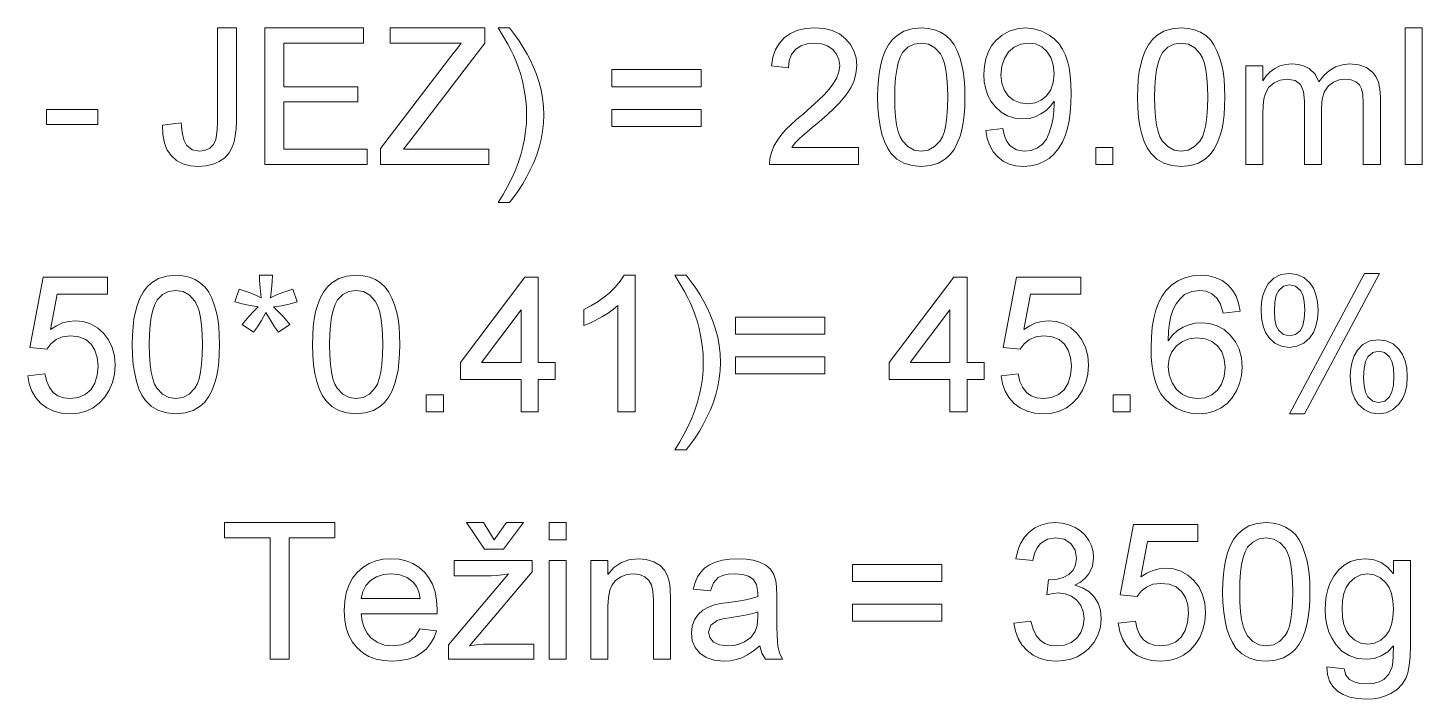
# Model space of a CAD drawing. Extents: x 0 to 297, y 0 to 420.
# Drawn here: x 211.03 to 251.86, y 47.78 to 67.43 of the extents above; entities that cross this region are included whole.
import ezdxf

# ---------------------------------------------------------------- set-up
doc = ezdxf.new("R2010")
doc.units = 0

msp = doc.modelspace()

# ---------------------------------------------------------------- linework, layer by layer
at = {"color": 7, "lineweight": 13}
for points in [[(214.967, 64.587), (215.523, 64.653), (215.547, 64.367), (215.598, 64.149), (215.675, 63.997), (215.836, 63.864), (216.05, 63.82), (216.214, 63.843), (216.354, 63.911), (216.462, 64.02), (216.53, 64.161), (216.557, 64.286), (216.573, 64.454), (216.578, 64.664), (216.578, 67.431), (217.134, 67.431), (217.134, 64.714), (217.126, 64.478), (217.104, 64.27), (217.067, 64.09), (217.014, 63.938), (216.919, 63.77), (216.793, 63.63), (216.635, 63.52), (216.452, 63.439), (216.249, 63.391), (216.026, 63.375), (215.782, 63.394), (215.568, 63.452), (215.385, 63.547), (215.232, 63.681), (215.112, 63.852), (215.028, 64.06), (214.98, 64.305)], [(217.967, 63.431), (217.967, 67.431), (220.856, 67.431), (220.856, 66.987), (218.523, 66.987), (218.523, 65.709), (220.69, 65.709), (220.69, 65.264), (218.523, 65.264), (218.523, 63.875), (220.967, 63.875), (220.967, 63.431)], [(221.356, 63.431), (221.356, 63.895), (223.348, 66.501), (223.483, 66.678), (223.607, 66.839), (223.72, 66.987), (221.634, 66.987), (221.634, 67.431), (224.412, 67.431), (224.412, 66.987), (222.242, 64.15), (222.033, 63.875), (224.523, 63.875), (224.523, 63.431)], [(225.134, 62.32), (224.801, 62.32), (224.945, 62.552), (225.076, 62.784), (225.193, 63.016), (225.297, 63.248), (225.386, 63.481), (225.462, 63.713), (225.524, 63.945), (225.572, 64.178), (225.606, 64.41), (225.627, 64.643), (225.634, 64.875), (225.626, 65.125), (225.604, 65.373), (225.567, 65.621), (225.514, 65.868), (225.462, 66.065), (225.401, 66.258), (225.33, 66.448), (225.249, 66.633), (225.181, 66.773), (225.083, 66.952), (224.956, 67.172), (224.801, 67.431), (225.134, 67.431), (225.28, 67.24), (225.414, 67.049), (225.537, 66.858), (225.649, 66.666), (225.75, 66.475), (225.839, 66.283), (225.917, 66.091), (225.995, 65.857), (226.056, 65.618), (226.099, 65.376), (226.125, 65.129), (226.134, 64.878), (226.126, 64.64), (226.102, 64.405), (226.061, 64.172), (226.004, 63.942), (225.931, 63.715), (225.842, 63.49), (225.742, 63.271), (225.634, 63.062), (225.519, 62.862), (225.398, 62.672), (225.269, 62.491)], [(235.356, 63.931), (235.356, 63.431), (232.745, 63.431), (232.756, 63.609), (232.8, 63.781), (232.876, 63.964), (232.978, 64.143), (233.106, 64.319), (233.224, 64.454), (233.367, 64.597), (233.536, 64.749), (233.729, 64.908), (233.968, 65.117), (234.173, 65.305), (234.345, 65.474), (234.482, 65.623), (234.585, 65.752), (234.705, 65.948), (234.777, 66.14), (234.801, 66.328), (234.778, 66.503), (234.71, 66.659), (234.597, 66.796), (234.447, 66.902), (234.27, 66.965), (234.065, 66.987), (233.85, 66.965), (233.665, 66.901), (233.511, 66.795), (233.395, 66.651), (233.325, 66.474), (233.301, 66.264), (232.801, 66.32), (232.844, 66.575), (232.922, 66.798), (233.035, 66.988), (233.184, 67.147), (233.364, 67.271), (233.573, 67.36), (233.81, 67.413), (234.076, 67.431), (234.344, 67.411), (234.583, 67.352), (234.792, 67.252), (234.971, 67.113), (235.115, 66.945), (235.218, 66.758), (235.28, 66.551), (235.301, 66.326), (235.278, 66.089), (235.211, 65.857), (235.139, 65.7), (235.04, 65.538), (234.914, 65.371), (234.792, 65.232), (234.632, 65.071), (234.434, 64.887), (234.198, 64.68), (233.999, 64.514), (233.836, 64.377), (233.711, 64.269), (233.624, 64.19), (233.498, 64.061), (233.397, 63.931)], [(235.912, 65.401), (235.917, 65.673), (235.935, 65.923), (235.963, 66.153), (236.003, 66.362), (236.055, 66.549), (236.135, 66.757), (236.233, 66.937), (236.348, 67.088), (236.48, 67.212), (236.684, 67.334), (236.92, 67.407), (237.19, 67.431), (237.393, 67.417), (237.582, 67.374), (237.757, 67.303), (237.913, 67.204), (238.044, 67.08), (238.15, 66.931), (238.238, 66.758), (238.315, 66.561), (238.379, 66.341), (238.418, 66.151), (238.445, 65.932), (238.462, 65.682), (238.467, 65.401), (238.462, 65.132), (238.445, 64.883), (238.416, 64.655), (238.377, 64.447), (238.326, 64.26), (238.246, 64.052), (238.149, 63.872), (238.034, 63.72), (237.902, 63.596), (237.698, 63.473), (237.46, 63.4), (237.19, 63.375), (236.921, 63.399), (236.684, 63.471), (236.476, 63.591), (236.3, 63.759), (236.197, 63.921), (236.11, 64.107), (236.038, 64.318), (235.983, 64.552), (235.943, 64.811), (235.92, 65.094)], [(239.078, 64.431), (239.578, 64.487), (239.627, 64.274), (239.699, 64.105), (239.794, 63.978), (239.976, 63.859), (240.203, 63.82), (240.406, 63.844), (240.59, 63.916), (240.743, 64.028), (240.853, 64.172), (240.937, 64.362), (241.012, 64.61), (241.05, 64.797), (241.073, 64.991), (241.081, 65.191), (241.078, 65.288), (240.973, 65.142), (240.844, 65.016), (240.692, 64.91), (240.524, 64.829), (240.347, 64.78), (240.161, 64.764), (239.931, 64.787), (239.72, 64.855), (239.527, 64.967), (239.353, 65.125), (239.234, 65.279), (239.142, 65.451), (239.076, 65.641), (239.036, 65.85), (239.023, 66.077), (239.037, 66.311), (239.079, 66.527), (239.148, 66.723), (239.246, 66.901), (239.371, 67.059), (239.557, 67.222), (239.764, 67.338), (239.994, 67.408), (240.245, 67.431), (240.491, 67.408), (240.722, 67.338), (240.938, 67.222), (241.086, 67.107), (241.214, 66.969), (241.324, 66.809), (241.415, 66.628), (241.474, 66.459), (241.52, 66.264), (241.552, 66.04), (241.572, 65.789), (241.578, 65.51), (241.572, 65.218), (241.552, 64.951), (241.52, 64.708), (241.474, 64.491), (241.416, 64.298), (241.324, 64.086), (241.213, 63.901), (241.082, 63.742), (240.931, 63.611), (240.764, 63.508), (240.582, 63.434), (240.387, 63.39), (240.177, 63.375), (239.959, 63.393), (239.761, 63.445), (239.584, 63.531), (239.428, 63.652), (239.297, 63.805), (239.195, 63.985), (239.122, 64.194)], [(243.523, 65.401), (243.529, 65.673), (243.546, 65.923), (243.574, 66.153), (243.615, 66.362), (243.666, 66.549), (243.746, 66.757), (243.844, 66.937), (243.959, 67.088), (244.091, 67.212), (244.295, 67.334), (244.532, 67.407), (244.801, 67.431), (245.004, 67.417), (245.193, 67.374), (245.368, 67.303), (245.524, 67.204), (245.655, 67.08), (245.761, 66.931), (245.849, 66.758), (245.926, 66.561), (245.99, 66.341), (246.029, 66.151), (246.056, 65.932), (246.073, 65.682), (246.078, 65.401), (246.073, 65.132), (246.056, 64.883), (246.027, 64.655), (245.988, 64.447), (245.937, 64.26), (245.857, 64.052), (245.76, 63.872), (245.646, 63.72), (245.513, 63.596), (245.309, 63.473), (245.071, 63.4), (244.801, 63.375), (244.532, 63.399), (244.295, 63.471), (244.088, 63.591), (243.911, 63.759), (243.808, 63.921), (243.721, 64.107), (243.65, 64.318), (243.594, 64.552), (243.555, 64.811), (243.531, 65.094)], [(251.356, 63.431), (251.356, 67.431), (251.856, 67.431), (251.856, 63.431)], [(236.412, 65.403), (236.418, 65.095), (236.437, 64.825), (236.468, 64.593), (236.511, 64.398), (236.568, 64.241), (236.636, 64.122), (236.797, 63.954), (236.982, 63.853), (237.19, 63.82), (237.397, 63.854), (237.582, 63.955), (237.743, 64.123), (237.811, 64.243), (237.868, 64.4), (237.911, 64.594), (237.942, 64.827), (237.961, 65.096), (237.967, 65.403), (237.961, 65.704), (237.943, 65.969), (237.913, 66.198), (237.871, 66.392), (237.816, 66.55), (237.75, 66.672), (237.59, 66.847), (237.402, 66.952), (237.184, 66.987), (236.978, 66.956), (236.798, 66.863), (236.644, 66.71), (236.573, 66.575), (236.515, 66.407), (236.47, 66.206), (236.438, 65.972), (236.418, 65.704)], [(241.078, 66.088), (241.055, 66.345), (240.986, 66.563), (240.871, 66.744), (240.717, 66.879), (240.535, 66.96), (240.323, 66.987), (240.104, 66.958), (239.912, 66.87), (239.748, 66.725), (239.623, 66.534), (239.548, 66.308), (239.523, 66.048), (239.547, 65.815), (239.618, 65.613), (239.736, 65.442), (239.894, 65.312), (240.086, 65.235), (240.31, 65.209), (240.521, 65.235), (240.705, 65.312), (240.862, 65.442), (240.982, 65.617), (241.054, 65.833)], [(244.023, 65.403), (244.029, 65.095), (244.048, 64.825), (244.079, 64.593), (244.123, 64.398), (244.179, 64.241), (244.247, 64.122), (244.408, 63.954), (244.593, 63.853), (244.801, 63.82), (245.008, 63.854), (245.193, 63.955), (245.354, 64.123), (245.423, 64.243), (245.479, 64.4), (245.522, 64.594), (245.553, 64.827), (245.572, 65.096), (245.578, 65.403), (245.572, 65.704), (245.554, 65.969), (245.524, 66.198), (245.482, 66.392), (245.427, 66.55), (245.361, 66.672), (245.201, 66.847), (245.013, 66.952), (244.795, 66.987), (244.589, 66.956), (244.409, 66.863), (244.255, 66.71), (244.184, 66.575), (244.126, 66.407), (244.081, 66.206), (244.049, 65.972), (244.029, 65.704)], [(230.745, 65.709), (228.134, 65.709), (228.134, 66.209), (230.745, 66.209)], [(246.69, 63.431), (246.69, 66.32), (247.19, 66.32), (247.19, 65.885), (247.287, 66.023), (247.404, 66.142), (247.541, 66.241), (247.694, 66.316), (247.861, 66.36), (248.04, 66.375), (248.236, 66.36), (248.407, 66.314), (248.552, 66.237), (248.723, 66.071), (248.834, 65.85), (248.98, 66.039), (249.143, 66.186), (249.324, 66.291), (249.52, 66.354), (249.734, 66.375), (250.001, 66.349), (250.223, 66.27), (250.401, 66.138), (250.503, 66.003), (250.576, 65.837), (250.619, 65.638), (250.634, 65.408), (250.634, 63.431), (250.134, 63.431), (250.134, 65.23), (250.122, 65.479), (250.086, 65.647), (250.019, 65.762), (249.913, 65.853), (249.777, 65.911), (249.619, 65.931), (249.428, 65.909), (249.259, 65.842), (249.113, 65.731), (249.001, 65.571), (248.934, 65.357), (248.912, 65.09), (248.912, 63.431), (248.412, 63.431), (248.412, 65.286), (248.382, 65.568), (248.292, 65.77), (248.135, 65.891), (247.902, 65.931), (247.704, 65.904), (247.522, 65.823), (247.371, 65.691), (247.268, 65.509), (247.224, 65.35), (247.198, 65.151), (247.19, 64.912), (247.19, 63.431)], [(211.578, 64.598), (211.578, 65.042), (213.078, 65.042), (213.078, 64.598)], [(230.745, 64.542), (228.134, 64.542), (228.134, 65.042), (230.745, 65.042)], [(242.301, 63.431), (242.301, 63.931), (242.801, 63.931), (242.801, 63.431)], [(211.03, 57.243), (211.53, 57.299), (211.581, 57.079), (211.662, 56.898), (211.772, 56.758), (211.911, 56.657), (212.077, 56.596), (212.271, 56.576), (212.508, 56.605), (212.707, 56.692), (212.87, 56.837), (212.99, 57.029), (213.061, 57.26), (213.085, 57.528), (213.063, 57.781), (212.995, 57.996), (212.883, 58.173), (212.725, 58.304), (212.523, 58.383), (212.275, 58.41), (212.044, 58.383), (211.856, 58.302), (211.705, 58.177), (211.585, 58.021), (211.085, 58.076), (211.474, 60.132), (213.363, 60.132), (213.363, 59.632), (211.887, 59.632), (211.696, 58.597), (211.868, 58.71), (212.044, 58.79), (212.225, 58.838), (212.41, 58.854), (212.648, 58.831), (212.866, 58.763), (213.065, 58.65), (213.245, 58.491), (213.394, 58.296), (213.5, 58.076), (213.564, 57.829), (213.585, 57.557), (213.566, 57.295), (213.509, 57.051), (213.414, 56.825), (213.281, 56.618), (213.122, 56.443), (212.941, 56.307), (212.738, 56.21), (212.514, 56.151), (212.269, 56.132), (212.018, 56.151), (211.791, 56.208), (211.588, 56.303), (211.41, 56.436), (211.262, 56.601), (211.149, 56.79), (211.071, 57.004)], [(214.085, 58.158), (214.091, 58.429), (214.108, 58.68), (214.137, 58.909), (214.177, 59.118), (214.229, 59.306), (214.309, 59.513), (214.406, 59.693), (214.521, 59.845), (214.654, 59.968), (214.858, 60.09), (215.094, 60.163), (215.363, 60.187), (215.566, 60.173), (215.755, 60.13), (215.93, 60.059), (216.086, 59.961), (216.217, 59.837), (216.324, 59.688), (216.412, 59.514), (216.488, 59.317), (216.553, 59.097), (216.591, 58.908), (216.619, 58.688), (216.635, 58.438), (216.641, 58.158), (216.635, 57.889), (216.618, 57.64), (216.59, 57.411), (216.55, 57.203), (216.499, 57.016), (216.42, 56.808), (216.323, 56.628), (216.208, 56.476), (216.076, 56.352), (215.871, 56.23), (215.634, 56.156), (215.363, 56.132), (215.095, 56.156), (214.857, 56.228), (214.65, 56.348), (214.473, 56.516), (214.37, 56.677), (214.283, 56.864), (214.212, 57.074), (214.157, 57.309), (214.117, 57.567), (214.093, 57.851)], [(217.085, 59.41), (217.215, 59.785), (217.485, 59.691), (217.701, 59.605), (217.861, 59.529), (217.833, 59.815), (217.815, 60.034), (217.808, 60.187), (218.196, 60.187), (218.186, 59.998), (218.166, 59.779), (218.135, 59.531), (218.334, 59.621), (218.553, 59.706), (218.79, 59.785), (218.919, 59.41), (218.684, 59.343), (218.452, 59.292), (218.223, 59.259), (218.353, 59.139), (218.513, 58.969), (218.704, 58.75), (218.369, 58.521), (218.256, 58.68), (218.131, 58.873), (217.995, 59.1), (217.867, 58.867), (217.749, 58.674), (217.639, 58.521), (217.308, 58.75), (217.504, 58.977), (217.66, 59.147), (217.775, 59.259), (217.537, 59.305), (217.307, 59.356)], [(219.363, 58.158), (219.369, 58.429), (219.386, 58.68), (219.415, 58.909), (219.455, 59.118), (219.506, 59.306), (219.587, 59.513), (219.684, 59.693), (219.799, 59.845), (219.931, 59.968), (220.135, 60.09), (220.372, 60.163), (220.641, 60.187), (220.844, 60.173), (221.033, 60.13), (221.208, 60.059), (221.364, 59.961), (221.495, 59.837), (221.601, 59.688), (221.69, 59.514), (221.766, 59.317), (221.831, 59.097), (221.869, 58.908), (221.897, 58.688), (221.913, 58.438), (221.919, 58.158), (221.913, 57.889), (221.896, 57.64), (221.868, 57.411), (221.828, 57.203), (221.777, 57.016), (221.698, 56.808), (221.601, 56.628), (221.486, 56.476), (221.354, 56.352), (221.149, 56.23), (220.911, 56.156), (220.641, 56.132), (220.373, 56.156), (220.135, 56.228), (219.928, 56.348), (219.751, 56.516), (219.648, 56.677), (219.561, 56.864), (219.49, 57.074), (219.434, 57.309), (219.395, 57.567), (219.371, 57.851)], [(225.474, 56.187), (225.474, 57.132), (223.696, 57.132), (223.696, 57.632), (225.585, 60.132), (225.974, 60.132), (225.974, 57.632), (226.474, 57.632), (226.474, 57.132), (225.974, 57.132), (225.974, 56.187)], [(228.808, 56.187), (228.308, 56.187), (228.308, 59.305), (228.175, 59.192), (228.017, 59.08), (227.834, 58.967), (227.645, 58.864), (227.47, 58.78), (227.308, 58.714), (227.308, 59.187), (227.511, 59.289), (227.701, 59.401), (227.877, 59.523), (228.041, 59.655), (228.23, 59.836), (228.378, 60.014), (228.486, 60.187), (228.808, 60.187)], [(230.308, 55.076), (229.974, 55.076), (230.119, 55.308), (230.25, 55.54), (230.367, 55.773), (230.47, 56.005), (230.56, 56.237), (230.635, 56.469), (230.697, 56.702), (230.746, 56.934), (230.78, 57.167), (230.801, 57.399), (230.808, 57.632), (230.8, 57.881), (230.778, 58.13), (230.74, 58.377), (230.688, 58.624), (230.636, 58.821), (230.574, 59.015), (230.503, 59.204), (230.423, 59.39), (230.354, 59.529), (230.257, 59.709), (230.13, 59.928), (229.974, 60.187), (230.308, 60.187), (230.453, 59.997), (230.588, 59.806), (230.711, 59.614), (230.823, 59.423), (230.923, 59.231), (231.013, 59.039), (231.091, 58.847), (231.169, 58.613), (231.229, 58.375), (231.273, 58.132), (231.299, 57.885), (231.308, 57.634), (231.299, 57.396), (231.275, 57.161), (231.235, 56.928), (231.178, 56.698), (231.105, 56.471), (231.016, 56.246), (230.915, 56.028), (230.808, 55.819), (230.693, 55.619), (230.571, 55.429), (230.443, 55.248)], [(238.03, 56.187), (238.03, 57.132), (236.252, 57.132), (236.252, 57.632), (238.141, 60.132), (238.53, 60.132), (238.53, 57.632), (239.03, 57.632), (239.03, 57.132), (238.53, 57.132), (238.53, 56.187)], [(239.53, 57.243), (240.03, 57.299), (240.081, 57.079), (240.162, 56.898), (240.272, 56.758), (240.411, 56.657), (240.577, 56.596), (240.771, 56.576), (241.008, 56.605), (241.207, 56.692), (241.37, 56.837), (241.49, 57.029), (241.561, 57.26), (241.585, 57.528), (241.563, 57.781), (241.495, 57.996), (241.383, 58.173), (241.225, 58.304), (241.023, 58.383), (240.775, 58.41), (240.544, 58.383), (240.356, 58.302), (240.205, 58.177), (240.085, 58.021), (239.585, 58.076), (239.974, 60.132), (241.863, 60.132), (241.863, 59.632), (240.387, 59.632), (240.196, 58.597), (240.368, 58.71), (240.544, 58.79), (240.725, 58.838), (240.91, 58.854), (241.148, 58.831), (241.366, 58.763), (241.565, 58.65), (241.745, 58.491), (241.894, 58.296), (242, 58.076), (242.064, 57.829), (242.085, 57.557), (242.066, 57.295), (242.009, 57.051), (241.914, 56.825), (241.781, 56.618), (241.622, 56.443), (241.441, 56.307), (241.238, 56.21), (241.014, 56.151), (240.769, 56.132), (240.518, 56.151), (240.291, 56.208), (240.088, 56.303), (239.91, 56.436), (239.762, 56.601), (239.649, 56.79), (239.571, 57.004)], [(246.53, 59.132), (246.03, 59.076), (245.95, 59.34), (245.842, 59.521), (245.698, 59.644), (245.532, 59.718), (245.346, 59.743), (245.116, 59.713), (244.901, 59.621), (244.772, 59.501), (244.658, 59.348), (244.559, 59.163), (244.5, 58.994), (244.456, 58.789), (244.429, 58.548), (244.419, 58.27), (244.547, 58.433), (244.692, 58.566), (244.855, 58.668), (245.03, 58.741), (245.21, 58.784), (245.396, 58.799), (245.634, 58.776), (245.854, 58.708), (246.055, 58.595), (246.238, 58.437), (246.39, 58.242), (246.499, 58.022), (246.564, 57.774), (246.585, 57.501), (246.567, 57.255), (246.512, 57.022), (246.421, 56.8), (246.298, 56.601), (246.148, 56.436), (245.971, 56.304), (245.771, 56.208), (245.555, 56.151), (245.321, 56.132), (245.082, 56.15), (244.861, 56.204), (244.659, 56.293), (244.475, 56.419), (244.31, 56.58), (244.206, 56.72), (244.118, 56.884), (244.046, 57.071), (243.991, 57.282), (243.951, 57.517), (243.927, 57.776), (243.919, 58.058), (243.928, 58.374), (243.954, 58.665), (243.999, 58.929), (244.061, 59.169), (244.141, 59.382), (244.238, 59.57), (244.354, 59.733), (244.516, 59.896), (244.7, 60.024), (244.905, 60.115), (245.13, 60.169), (245.377, 60.187), (245.606, 60.17), (245.813, 60.117), (245.999, 60.03), (246.163, 59.907), (246.3, 59.753), (246.408, 59.573), (246.484, 59.366)], [(247.141, 59.189), (247.154, 59.4), (247.193, 59.595), (247.259, 59.773), (247.351, 59.935), (247.512, 60.106), (247.715, 60.209), (247.96, 60.243), (248.19, 60.212), (248.393, 60.121), (248.567, 59.968), (248.672, 59.814), (248.747, 59.628), (248.793, 59.409), (248.808, 59.158), (248.792, 58.913), (248.747, 58.698), (248.671, 58.512), (248.565, 58.357), (248.39, 58.201), (248.19, 58.107), (247.965, 58.076), (247.742, 58.107), (247.546, 58.199), (247.376, 58.353), (247.273, 58.509), (247.2, 58.701), (247.156, 58.927)], [(247.976, 56.132), (250.172, 60.243), (250.605, 60.243), (248.408, 56.132)], [(214.585, 58.16), (214.592, 57.852), (214.61, 57.582), (214.641, 57.349), (214.685, 57.154), (214.741, 56.997), (214.81, 56.878), (214.971, 56.71), (215.155, 56.61), (215.363, 56.576), (215.571, 56.61), (215.755, 56.711), (215.917, 56.879), (215.985, 56.999), (216.041, 57.156), (216.085, 57.351), (216.116, 57.583), (216.135, 57.853), (216.141, 58.16), (216.135, 58.46), (216.117, 58.725), (216.087, 58.954), (216.044, 59.148), (215.99, 59.306), (215.923, 59.429), (215.764, 59.603), (215.575, 59.708), (215.358, 59.743), (215.152, 59.712), (214.972, 59.62), (214.818, 59.466), (214.747, 59.331), (214.689, 59.163), (214.644, 58.962), (214.611, 58.728), (214.592, 58.46)], [(219.863, 58.16), (219.869, 57.852), (219.888, 57.582), (219.919, 57.349), (219.963, 57.154), (220.019, 56.997), (220.088, 56.878), (220.249, 56.71), (220.433, 56.61), (220.641, 56.576), (220.849, 56.61), (221.033, 56.711), (221.194, 56.879), (221.263, 56.999), (221.319, 57.156), (221.363, 57.351), (221.394, 57.583), (221.412, 57.853), (221.419, 58.16), (221.413, 58.46), (221.395, 58.725), (221.364, 58.954), (221.322, 59.148), (221.268, 59.306), (221.201, 59.429), (221.042, 59.603), (220.853, 59.708), (220.636, 59.743), (220.43, 59.712), (220.25, 59.62), (220.096, 59.466), (220.025, 59.331), (219.967, 59.163), (219.921, 58.962), (219.889, 58.728), (219.87, 58.46)], [(247.973, 59.91), (247.798, 59.868), (247.656, 59.745), (247.586, 59.604), (247.544, 59.402), (247.53, 59.138), (247.544, 58.897), (247.587, 58.709), (247.657, 58.573), (247.8, 58.451), (247.973, 58.41), (248.149, 58.451), (248.292, 58.575), (248.363, 58.715), (248.405, 58.916), (248.419, 59.178), (248.405, 59.421), (248.362, 59.61), (248.291, 59.746), (248.148, 59.869)], [(225.474, 57.632), (225.474, 59.175), (224.308, 57.632)], [(234.363, 58.465), (231.752, 58.465), (231.752, 58.965), (234.363, 58.965)], [(238.03, 57.632), (238.03, 59.175), (236.864, 57.632)], [(244.419, 57.512), (244.447, 57.27), (244.533, 57.039), (244.666, 56.839), (244.838, 56.694), (245.045, 56.606), (245.282, 56.576), (245.505, 56.603), (245.699, 56.685), (245.862, 56.821), (245.986, 57.003), (246.061, 57.225), (246.085, 57.485), (246.061, 57.735), (245.988, 57.947), (245.865, 58.121), (245.701, 58.251), (245.5, 58.328), (245.262, 58.354), (245.039, 58.328), (244.84, 58.251), (244.664, 58.121), (244.528, 57.95), (244.446, 57.747)], [(249.752, 57.245), (249.765, 57.457), (249.804, 57.653), (249.87, 57.831), (249.962, 57.993), (250.123, 58.163), (250.326, 58.265), (250.572, 58.299), (250.803, 58.268), (251.005, 58.176), (251.179, 58.023), (251.284, 57.87), (251.359, 57.683), (251.404, 57.465), (251.419, 57.213), (251.404, 56.968), (251.358, 56.753), (251.282, 56.568), (251.176, 56.413), (251.001, 56.257), (250.801, 56.163), (250.575, 56.132), (250.353, 56.163), (250.157, 56.255), (249.987, 56.41), (249.884, 56.567), (249.811, 56.758), (249.767, 56.984)], [(234.363, 57.299), (231.752, 57.299), (231.752, 57.799), (234.363, 57.799)], [(250.585, 57.965), (250.409, 57.924), (250.267, 57.8), (250.197, 57.66), (250.155, 57.457), (250.141, 57.193), (250.155, 56.954), (250.198, 56.766), (250.269, 56.63), (250.411, 56.506), (250.583, 56.465), (250.761, 56.506), (250.904, 56.63), (250.974, 56.77), (251.016, 56.972), (251.03, 57.233), (251.016, 57.476), (250.973, 57.666), (250.902, 57.802), (250.759, 57.924)], [(222.696, 56.187), (222.696, 56.687), (223.196, 56.687), (223.196, 56.187)], [(242.808, 56.187), (242.808, 56.687), (243.308, 56.687), (243.308, 56.187)], [(218.125, 48.944), (218.125, 52.499), (216.792, 52.499), (216.792, 52.944), (220.014, 52.944), (220.014, 52.499), (218.681, 52.499), (218.681, 48.944)], [(224.681, 52.444), (225.042, 52.944), (225.542, 52.944), (224.959, 52.166), (224.403, 52.166), (223.875, 52.944), (224.375, 52.944)], [(226.292, 52.444), (226.292, 52.944), (226.792, 52.944), (226.792, 52.444)], [(239.903, 49.999), (240.403, 50.055), (240.469, 49.823), (240.557, 49.639), (240.668, 49.502), (240.804, 49.408), (240.968, 49.351), (241.161, 49.333), (241.387, 49.358), (241.581, 49.436), (241.742, 49.564), (241.862, 49.73), (241.935, 49.921), (241.959, 50.137), (241.935, 50.341), (241.864, 50.52), (241.745, 50.674), (241.589, 50.792), (241.408, 50.863), (241.201, 50.887), (241.05, 50.873), (240.865, 50.833), (240.918, 51.277), (240.993, 51.271), (241.177, 51.288), (241.349, 51.34), (241.508, 51.427), (241.635, 51.549), (241.711, 51.709), (241.736, 51.906), (241.694, 52.141), (241.567, 52.331), (241.372, 52.457), (241.129, 52.499), (240.885, 52.458), (240.686, 52.333), (240.582, 52.203), (240.506, 52.036), (240.459, 51.833), (239.959, 51.888), (240.016, 52.125), (240.1, 52.334), (240.212, 52.515), (240.351, 52.667), (240.514, 52.788), (240.695, 52.875), (240.895, 52.927), (241.113, 52.944), (241.317, 52.928), (241.51, 52.882), (241.692, 52.805), (241.854, 52.701), (241.989, 52.575), (242.096, 52.426), (242.174, 52.262), (242.221, 52.092), (242.236, 51.915), (242.202, 51.67), (242.098, 51.449), (241.991, 51.318), (241.855, 51.206), (241.689, 51.114), (241.908, 51.04), (242.095, 50.927), (242.25, 50.776), (242.366, 50.591), (242.435, 50.377), (242.459, 50.134), (242.435, 49.883), (242.365, 49.653), (242.249, 49.442), (242.086, 49.251), (241.929, 49.12), (241.756, 49.019), (241.568, 48.946), (241.363, 48.903), (241.144, 48.888), (240.898, 48.908), (240.673, 48.966), (240.471, 49.062), (240.29, 49.198), (240.139, 49.364), (240.024, 49.553), (239.945, 49.765)], [(242.959, 49.999), (243.459, 50.055), (243.51, 49.835), (243.591, 49.655), (243.701, 49.514), (243.84, 49.413), (244.006, 49.353), (244.2, 49.333), (244.437, 49.362), (244.636, 49.448), (244.799, 49.593), (244.918, 49.786), (244.99, 50.016), (245.014, 50.284), (244.992, 50.538), (244.924, 50.753), (244.812, 50.929), (244.654, 51.061), (244.452, 51.14), (244.204, 51.166), (243.973, 51.139), (243.785, 51.058), (243.633, 50.934), (243.514, 50.777), (243.014, 50.833), (243.403, 52.888), (245.292, 52.888), (245.292, 52.388), (243.815, 52.388), (243.624, 51.354), (243.797, 51.466), (243.973, 51.546), (244.154, 51.594), (244.339, 51.61), (244.577, 51.588), (244.795, 51.52), (244.994, 51.406), (245.174, 51.247), (245.323, 51.053), (245.429, 50.832), (245.493, 50.586), (245.514, 50.314), (245.495, 50.051), (245.438, 49.807), (245.343, 49.581), (245.21, 49.374), (245.05, 49.199), (244.87, 49.063), (244.667, 48.966), (244.443, 48.908), (244.197, 48.888), (243.946, 48.907), (243.72, 48.964), (243.517, 49.059), (243.339, 49.193), (243.19, 49.357), (243.078, 49.546), (243, 49.76)], [(246.014, 50.914), (246.02, 51.186), (246.037, 51.436), (246.066, 51.666), (246.106, 51.875), (246.157, 52.062), (246.238, 52.27), (246.335, 52.449), (246.45, 52.601), (246.582, 52.725), (246.786, 52.846), (247.023, 52.919), (247.292, 52.944), (247.495, 52.93), (247.684, 52.887), (247.859, 52.815), (248.015, 52.717), (248.146, 52.593), (248.253, 52.444), (248.341, 52.271), (248.417, 52.074), (248.482, 51.854), (248.52, 51.664), (248.548, 51.445), (248.564, 51.195), (248.57, 50.914), (248.564, 50.645), (248.547, 50.396), (248.519, 50.168), (248.479, 49.96), (248.428, 49.772), (248.349, 49.565), (248.252, 49.385), (248.137, 49.233), (248.005, 49.109), (247.8, 48.986), (247.563, 48.913), (247.292, 48.888), (247.024, 48.912), (246.786, 48.984), (246.579, 49.104), (246.402, 49.272), (246.299, 49.434), (246.212, 49.62), (246.141, 49.83), (246.085, 50.065), (246.046, 50.324), (246.022, 50.607)], [(246.514, 50.916), (246.52, 50.608), (246.539, 50.338), (246.57, 50.106), (246.614, 49.911), (246.67, 49.754), (246.739, 49.634), (246.9, 49.467), (247.084, 49.366), (247.292, 49.333), (247.5, 49.366), (247.684, 49.467), (247.845, 49.636), (247.914, 49.755), (247.97, 49.913), (248.014, 50.107), (248.045, 50.339), (248.064, 50.609), (248.07, 50.916), (248.064, 51.217), (248.046, 51.481), (248.015, 51.711), (247.973, 51.904), (247.919, 52.063), (247.852, 52.185), (247.693, 52.36), (247.504, 52.464), (247.287, 52.499), (247.081, 52.469), (246.901, 52.376), (246.747, 52.222), (246.676, 52.088), (246.618, 51.92), (246.572, 51.719), (246.54, 51.484), (246.521, 51.217)], [(222.508, 49.833), (222.999, 49.777), (222.924, 49.578), (222.824, 49.402), (222.698, 49.25), (222.545, 49.121), (222.368, 49.019), (222.168, 48.947), (221.945, 48.903), (221.699, 48.888), (221.451, 48.904), (221.224, 48.95), (221.018, 49.028), (220.834, 49.137), (220.672, 49.276), (220.535, 49.444), (220.429, 49.637), (220.353, 49.854), (220.307, 50.097), (220.292, 50.364), (220.307, 50.641), (220.353, 50.891), (220.43, 51.116), (220.538, 51.315), (220.676, 51.488), (220.838, 51.632), (221.019, 51.744), (221.218, 51.824), (221.436, 51.872), (221.671, 51.888), (221.899, 51.873), (222.11, 51.826), (222.304, 51.748), (222.48, 51.639), (222.639, 51.499), (222.774, 51.331), (222.879, 51.138), (222.954, 50.919), (222.999, 50.675), (223.014, 50.406), (223.012, 50.277), (220.792, 50.277), (220.82, 50.062), (220.877, 49.873), (220.962, 49.711), (221.075, 49.576), (221.258, 49.441), (221.469, 49.36), (221.709, 49.333), (221.971, 49.363), (222.191, 49.452), (222.37, 49.607)], [(227.514, 48.944), (227.514, 51.833), (228.014, 51.833), (228.014, 51.423), (228.184, 51.627), (228.388, 51.772), (228.626, 51.859), (228.898, 51.888), (229.139, 51.865), (229.36, 51.794), (229.544, 51.686), (229.675, 51.549), (229.764, 51.383), (229.822, 51.189), (229.841, 51.002), (229.848, 50.715), (229.848, 48.944), (229.348, 48.944), (229.348, 50.681), (229.334, 50.939), (229.292, 51.123), (229.215, 51.254), (229.095, 51.357), (228.94, 51.422), (228.762, 51.444), (228.568, 51.422), (228.392, 51.357), (228.236, 51.248), (228.139, 51.128), (228.07, 50.963), (228.028, 50.755), (228.014, 50.503), (228.014, 48.944)], [(232.459, 49.333), (232.275, 49.186), (232.1, 49.071), (231.934, 48.989), (231.768, 48.933), (231.594, 48.899), (231.412, 48.888), (231.129, 48.914), (230.894, 48.991), (230.706, 49.12), (230.568, 49.288), (230.486, 49.485), (230.459, 49.711), (230.482, 49.913), (230.552, 50.097), (230.66, 50.254), (230.796, 50.377), (230.957, 50.469), (231.137, 50.537), (231.311, 50.574), (231.557, 50.61), (231.824, 50.646), (232.054, 50.687), (232.246, 50.73), (232.401, 50.777), (232.403, 50.896), (232.37, 51.134), (232.27, 51.289), (232.131, 51.375), (231.953, 51.427), (231.736, 51.444), (231.535, 51.432), (231.372, 51.395), (231.247, 51.334), (231.11, 51.181), (231.014, 50.944), (230.514, 50.999), (230.568, 51.191), (230.64, 51.356), (230.731, 51.495), (230.847, 51.612), (230.992, 51.709), (231.168, 51.786), (231.368, 51.843), (231.589, 51.877), (231.83, 51.888), (232.064, 51.878), (232.266, 51.849), (232.437, 51.8), (232.64, 51.701), (232.78, 51.578), (232.874, 51.427), (232.934, 51.241), (232.953, 51.068), (232.959, 50.803), (232.959, 50.183), (232.961, 49.886), (232.967, 49.645), (232.977, 49.46), (232.992, 49.331), (233.042, 49.134), (233.125, 48.944), (232.625, 48.944), (232.519, 49.124)], [(249.07, 48.722), (249.57, 48.666), (249.625, 48.481), (249.732, 48.354), (249.866, 48.28), (250.028, 48.236), (250.22, 48.222), (250.425, 48.236), (250.597, 48.28), (250.734, 48.354), (250.886, 48.512), (250.98, 48.723), (251, 48.855), (251.012, 49.059), (251.014, 49.333), (250.848, 49.163), (250.662, 49.041), (250.457, 48.968), (250.233, 48.944), (249.959, 48.971), (249.717, 49.051), (249.509, 49.185), (249.333, 49.372), (249.218, 49.55), (249.129, 49.742), (249.065, 49.948), (249.027, 50.167), (249.014, 50.4), (249.023, 50.602), (249.05, 50.796), (249.095, 50.982), (249.157, 51.16), (249.267, 51.375), (249.405, 51.554), (249.572, 51.699), (249.763, 51.804), (249.975, 51.867), (250.209, 51.888), (250.442, 51.86), (250.654, 51.777), (250.845, 51.638), (251.014, 51.444), (251.014, 51.833), (251.514, 51.833), (251.514, 49.339), (251.506, 49.027), (251.48, 48.763), (251.437, 48.549), (251.377, 48.384), (251.268, 48.21), (251.123, 48.062), (250.943, 47.94), (250.785, 47.869), (250.611, 47.818), (250.419, 47.787), (250.21, 47.777), (249.965, 47.792), (249.744, 47.836), (249.548, 47.909), (249.377, 48.012), (249.238, 48.145), (249.141, 48.307), (249.085, 48.5)], [(220.792, 50.722), (222.514, 50.722), (222.477, 50.916), (222.411, 51.074), (222.316, 51.197), (222.134, 51.334), (221.918, 51.416), (221.669, 51.444), (221.442, 51.422), (221.24, 51.356), (221.064, 51.247), (220.924, 51.101), (220.834, 50.926)], [(223.348, 48.944), (223.348, 49.362), (225.104, 51.444), (224.92, 51.413), (224.751, 51.394), (224.597, 51.388), (223.514, 51.388), (223.514, 51.833), (225.792, 51.833), (225.792, 51.502), (224.249, 49.673), (223.962, 49.333), (224.17, 49.364), (224.368, 49.382), (224.559, 49.388), (225.848, 49.388), (225.848, 48.944)], [(226.292, 48.944), (226.292, 51.833), (226.792, 51.833), (226.792, 48.944)], [(237.792, 51.222), (235.181, 51.222), (235.181, 51.722), (237.792, 51.722)], [(249.514, 50.434), (249.528, 50.18), (249.568, 49.963), (249.634, 49.782), (249.728, 49.639), (249.882, 49.5), (250.061, 49.416), (250.263, 49.388), (250.464, 49.416), (250.643, 49.499), (250.798, 49.637), (250.893, 49.78), (250.96, 49.957), (251.001, 50.17), (251.014, 50.419), (251, 50.657), (250.959, 50.865), (250.889, 51.041), (250.792, 51.186), (250.633, 51.329), (250.454, 51.415), (250.256, 51.444), (250.06, 51.416), (249.885, 51.331), (249.73, 51.189), (249.636, 51.047), (249.568, 50.873), (249.528, 50.669)], [(232.403, 50.333), (232.258, 50.286), (232.08, 50.244), (231.87, 50.205), (231.627, 50.169), (231.377, 50.128), (231.212, 50.083), (231.025, 49.942), (230.959, 49.736), (230.995, 49.578), (231.102, 49.448), (231.279, 49.362), (231.523, 49.333), (231.699, 49.346), (231.862, 49.385), (232.011, 49.451), (232.196, 49.586), (232.324, 49.755), (232.381, 49.933), (232.401, 50.177)], [(237.792, 50.055), (235.181, 50.055), (235.181, 50.555), (237.792, 50.555)]]:
    msp.add_lwpolyline(points, close=True, dxfattribs=at)

doc.saveas('drawing.dxf')
